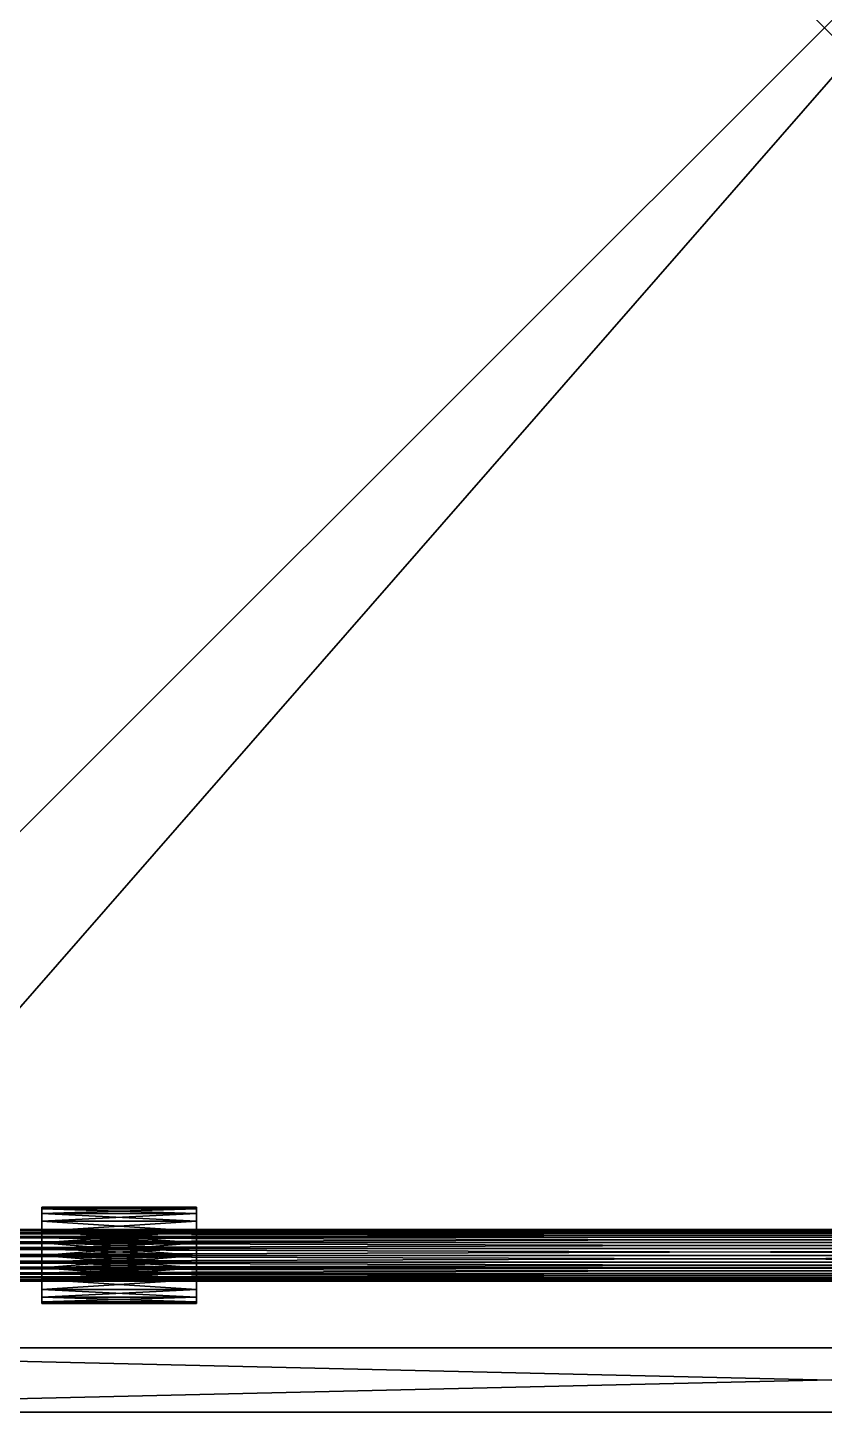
# Model space of a CAD drawing. Extents: x -15 to 425, y -15 to 425.
# Drawn here: x 81.4 to 205, y -10 to 205 of the extents above; entities that cross this region are included whole.
import ezdxf

# ---------------------------------------------------------------- set-up
doc = ezdxf.new("R2010")
doc.units = 0
doc.layers.get('0').update_dxf_attribs({"color": 13, "linetype": 'CONTINUOUS'})
for name, color, linetype in [('BARRES_PRINCIPALES', 36, 'CONTINUOUS'), ('LM8UU', 252, 'CONTINUOUS'), ('PLATEAU_PRINCIPAL', 190, 'CONTINUOUS')]:
    doc.layers.add(name, color=color, linetype=linetype)

# ---------------------------------------------------------------- blocks, each defined once
blk = doc.blocks.new('FOND')
for p, q in [((0, 0), (430, 0)), ((0, 0, 10), (430, 0, 10))]:
    blk.add_line(p, q)
mesh = blk.add_polyface()
corners = [(430, 430), (0, 0), (0, 430), (430, 0)]
mesh.append_faces([[corners[k] for k in face] for face in [(0, 1, 2), (1, 0, 3)]], dxfattribs={"vtx0": -1})
mesh = blk.add_polyface()
corners = [(430, 0, 10), (0, 430, 10), (0, 0, 10), (430, 430, 10)]
mesh.append_faces([[corners[k] for k in face] for face in [(0, 1, 2), (1, 0, 3)]], dxfattribs={"vtx0": -1})
mesh = blk.add_polyface()
corners = [(430, 0, 10), (0, 0), (430, 0), (0, 0, 10)]
mesh.append_faces([[corners[k] for k in face] for face in [(0, 1, 2), (1, 0, 3)]], dxfattribs={"vtx0": -1})
blk = doc.blocks.new('PLATEAU_PRINCIPAL')
at = {"layer": 'PLATEAU_PRINCIPAL'}
for p, q in [((368.33, 0, 10), (32.24, 0, 10)), ((368.33, 0), (32.24, 0))]:
    blk.add_line(p, q, dxfattribs=at)
mesh = blk.add_polyface(dxfattribs=at)
corners = [(0, 32.24, 10), (32.24, 385, 10), (0, 352.76, 10), (32.24, 0, 10), (368.33, 385, 10), (368.33, 0, 10), (400.57, 32.24, 10), (400.57, 352.76, 10)]
mesh.append_faces([[corners[k] for k in face] for face in [(0, 1, 2), (4, 6, 7)]], dxfattribs={"vtx0": -1})
mesh.append_faces([[corners[k] for k in face] for face in [(1, 3, 4)]], dxfattribs={"vtx0": -1, "vtx1": -1})
mesh.append_faces([[corners[k] for k in face] for face in [(1, 0, 3), (4, 3, 5), (4, 5, 6)]], dxfattribs={"vtx0": -1, "vtx2": -1})
mesh = blk.add_polyface(dxfattribs=at)
corners = [(32.24, 385), (0, 32.24), (0, 352.76), (32.24, 0), (368.33, 385), (368.33, 0), (400.57, 352.76), (400.57, 32.24)]
mesh.append_faces([[corners[k] for k in face] for face in [(0, 1, 2), (5, 6, 7)]], dxfattribs={"vtx0": -1})
mesh.append_faces([[corners[k] for k in face] for face in [(1, 0, 3), (3, 4, 5)]], dxfattribs={"vtx0": -1, "vtx1": -1})
mesh.append_faces([[corners[k] for k in face] for face in [(3, 0, 4), (5, 4, 6)]], dxfattribs={"vtx0": -1, "vtx2": -1})
mesh = blk.add_polyface(dxfattribs=at)
corners = [(368.33, 0), (32.24, 0, 10), (32.24, 0), (368.33, 0, 10)]
mesh.append_faces([[corners[k] for k in face] for face in [(0, 1, 2), (1, 0, 3)]], dxfattribs={"vtx0": -1})
blk = doc.blocks.new('GAUCHE')
for p, q in [((430, 380), (0, 380)), ((430, 380, 10), (0, 380, 10)), ((0, 0), (430, 0)), ((0, 0, 10), (430, 0, 10))]:
    blk.add_line(p, q)
mesh = blk.add_polyface()
corners = [(430, 380), (0, 0), (0, 380), (430, 0)]
mesh.append_faces([[corners[k] for k in face] for face in [(0, 1, 2), (1, 0, 3)]], dxfattribs={"vtx0": -1})
mesh = blk.add_polyface()
corners = [(0, 380, 10), (430, 380), (0, 380), (430, 380, 10)]
mesh.append_faces([[corners[k] for k in face] for face in [(0, 1, 2), (1, 0, 3)]], dxfattribs={"vtx0": -1})
mesh = blk.add_polyface()
corners = [(430, 0, 10), (0, 380, 10), (0, 0, 10), (430, 380, 10)]
mesh.append_faces([[corners[k] for k in face] for face in [(0, 1, 2), (1, 0, 3)]], dxfattribs={"vtx0": -1})
mesh = blk.add_polyface()
corners = [(430, 0, 10), (0, 0), (430, 0), (0, 0, 10)]
mesh.append_faces([[corners[k] for k in face] for face in [(0, 1, 2), (1, 0, 3)]], dxfattribs={"vtx0": -1})
blk = doc.blocks.new('BARRE_TRANSVERSALLE')
at = {"layer": 'BARRES_PRINCIPALES'}
for p, q in [((477.1, 8, 4), (149, 8, 4)), ((477.1, 7.86, 2.96), (149, 7.86, 2.96)), ((477.1, 7.86, 5.04), (149, 7.86, 5.04)), ((477.1, 7.46, 2), (149, 7.46, 2)), ((477.1, 7.46, 6), (149, 7.46, 6)), ((477.1, 6.83, 1.17), (149, 6.83, 1.17)), ((477.1, 6.83, 6.83), (149, 6.83, 6.83)), ((477.1, 6, 0.54), (149, 6, 0.54)), ((477.1, 6, 7.46), (149, 6, 7.46)), ((477.1, 5.04, 0.14), (149, 5.04, 0.14)), ((477.1, 5.04, 7.86), (149, 5.04, 7.86)), ((477.1, 4, 8), (149, 4, 8)), ((477.1, 4), (149, 4)), ((477.1, 2.96, 0.14), (149, 2.96, 0.14)), ((477.1, 2.96, 7.86), (149, 2.96, 7.86)), ((477.1, 2, 7.46), (149, 2, 7.46)), ((477.1, 2, 0.54), (149, 2, 0.54)), ((477.1, 1.17, 6.83), (149, 1.17, 6.83)), ((477.1, 1.17, 1.17), (149, 1.17, 1.17)), ((477.1, 0.54, 6), (149, 0.54, 6)), ((477.1, 0.54, 2), (149, 0.54, 2)), ((477.1, 0.14, 2.96), (149, 0.14, 2.96)), ((477.1, 0.14, 5.04), (149, 0.14, 5.04)), ((477.1, 0, 4), (149, 0, 4))]:
    blk.add_line(p, q, dxfattribs=at)
mesh = blk.add_polyface(dxfattribs=at)
corners = [(149, 8, 4), (477.1, 7.86, 2.96), (149, 7.86, 2.96), (477.1, 8, 4)]
mesh.append_faces([[corners[k] for k in face] for face in [(0, 1, 2), (1, 0, 3)]], dxfattribs={"vtx0": -1})
mesh = blk.add_polyface(dxfattribs=at)
corners = [(149, 7.86, 5.04), (477.1, 8, 4), (149, 8, 4), (477.1, 7.86, 5.04)]
mesh.append_faces([[corners[k] for k in face] for face in [(0, 1, 2), (1, 0, 3)]], dxfattribs={"vtx0": -1})
mesh = blk.add_polyface(dxfattribs=at)
corners = [(149, 7.86, 2.96), (477.1, 7.46, 2), (149, 7.46, 2), (477.1, 7.86, 2.96)]
mesh.append_faces([[corners[k] for k in face] for face in [(0, 1, 2), (1, 0, 3)]], dxfattribs={"vtx0": -1})
mesh = blk.add_polyface(dxfattribs=at)
corners = [(149, 7.46, 6), (477.1, 7.86, 5.04), (149, 7.86, 5.04), (477.1, 7.46, 6)]
mesh.append_faces([[corners[k] for k in face] for face in [(0, 1, 2), (1, 0, 3)]], dxfattribs={"vtx0": -1})
mesh = blk.add_polyface(dxfattribs=at)
corners = [(149, 6.83, 6.83), (477.1, 7.46, 6), (149, 7.46, 6), (477.1, 6.83, 6.83)]
mesh.append_faces([[corners[k] for k in face] for face in [(0, 1, 2), (1, 0, 3)]], dxfattribs={"vtx0": -1})
mesh = blk.add_polyface(dxfattribs=at)
corners = [(149, 7.46, 2), (477.1, 6.83, 1.17), (149, 6.83, 1.17), (477.1, 7.46, 2)]
mesh.append_faces([[corners[k] for k in face] for face in [(0, 1, 2), (1, 0, 3)]], dxfattribs={"vtx0": -1})
mesh = blk.add_polyface(dxfattribs=at)
corners = [(477.1, 6, 7.46), (149, 6.83, 6.83), (149, 6, 7.46), (477.1, 6.83, 6.83)]
mesh.append_faces([[corners[k] for k in face] for face in [(0, 1, 2), (1, 0, 3)]], dxfattribs={"vtx0": -1})
mesh = blk.add_polyface(dxfattribs=at)
corners = [(477.1, 6.83, 1.17), (149, 6, 0.54), (149, 6.83, 1.17), (477.1, 6, 0.54)]
mesh.append_faces([[corners[k] for k in face] for face in [(0, 1, 2), (1, 0, 3)]], dxfattribs={"vtx0": -1})
mesh = blk.add_polyface(dxfattribs=at)
corners = [(477.1, 5.04, 7.86), (149, 6, 7.46), (149, 5.04, 7.86), (477.1, 6, 7.46)]
mesh.append_faces([[corners[k] for k in face] for face in [(0, 1, 2), (1, 0, 3)]], dxfattribs={"vtx0": -1})
mesh = blk.add_polyface(dxfattribs=at)
corners = [(477.1, 6, 0.54), (149, 5.04, 0.14), (149, 6, 0.54), (477.1, 5.04, 0.14)]
mesh.append_faces([[corners[k] for k in face] for face in [(0, 1, 2), (1, 0, 3)]], dxfattribs={"vtx0": -1})
mesh = blk.add_polyface(dxfattribs=at)
corners = [(477.1, 4, 8), (149, 5.04, 7.86), (149, 4, 8), (477.1, 5.04, 7.86)]
mesh.append_faces([[corners[k] for k in face] for face in [(0, 1, 2), (1, 0, 3)]], dxfattribs={"vtx0": -1})
mesh = blk.add_polyface(dxfattribs=at)
corners = [(477.1, 5.04, 0.14), (149, 4), (149, 5.04, 0.14), (477.1, 4)]
mesh.append_faces([[corners[k] for k in face] for face in [(0, 1, 2), (1, 0, 3)]], dxfattribs={"vtx0": -1})
mesh = blk.add_polyface(dxfattribs=at)
corners = [(477.1, 2.96, 7.86), (149, 4, 8), (149, 2.96, 7.86), (477.1, 4, 8)]
mesh.append_faces([[corners[k] for k in face] for face in [(0, 1, 2), (1, 0, 3)]], dxfattribs={"vtx0": -1})
mesh = blk.add_polyface(dxfattribs=at)
corners = [(477.1, 4), (149, 2.96, 0.14), (149, 4), (477.1, 2.96, 0.14)]
mesh.append_faces([[corners[k] for k in face] for face in [(0, 1, 2), (1, 0, 3)]], dxfattribs={"vtx0": -1})
mesh = blk.add_polyface(dxfattribs=at)
corners = [(477.1, 2.96, 0.14), (149, 2, 0.54), (149, 2.96, 0.14), (477.1, 2, 0.54)]
mesh.append_faces([[corners[k] for k in face] for face in [(0, 1, 2), (1, 0, 3)]], dxfattribs={"vtx0": -1})
mesh = blk.add_polyface(dxfattribs=at)
corners = [(477.1, 2, 7.46), (149, 2.96, 7.86), (149, 2, 7.46), (477.1, 2.96, 7.86)]
mesh.append_faces([[corners[k] for k in face] for face in [(0, 1, 2), (1, 0, 3)]], dxfattribs={"vtx0": -1})
mesh = blk.add_polyface(dxfattribs=at)
corners = [(477.1, 2, 0.54), (149, 1.17, 1.17), (149, 2, 0.54), (477.1, 1.17, 1.17)]
mesh.append_faces([[corners[k] for k in face] for face in [(0, 1, 2), (1, 0, 3)]], dxfattribs={"vtx0": -1})
mesh = blk.add_polyface(dxfattribs=at)
corners = [(477.1, 1.17, 6.83), (149, 2, 7.46), (149, 1.17, 6.83), (477.1, 2, 7.46)]
mesh.append_faces([[corners[k] for k in face] for face in [(0, 1, 2), (1, 0, 3)]], dxfattribs={"vtx0": -1})
mesh = blk.add_polyface(dxfattribs=at)
corners = [(477.1, 0.54, 2), (149, 1.17, 1.17), (477.1, 1.17, 1.17), (149, 0.54, 2)]
mesh.append_faces([[corners[k] for k in face] for face in [(0, 1, 2), (1, 0, 3)]], dxfattribs={"vtx0": -1})
mesh = blk.add_polyface(dxfattribs=at)
corners = [(477.1, 1.17, 6.83), (149, 0.54, 6), (477.1, 0.54, 6), (149, 1.17, 6.83)]
mesh.append_faces([[corners[k] for k in face] for face in [(0, 1, 2), (1, 0, 3)]], dxfattribs={"vtx0": -1})
mesh = blk.add_polyface(dxfattribs=at)
corners = [(477.1, 0.14, 2.96), (149, 0.54, 2), (477.1, 0.54, 2), (149, 0.14, 2.96)]
mesh.append_faces([[corners[k] for k in face] for face in [(0, 1, 2), (1, 0, 3)]], dxfattribs={"vtx0": -1})
mesh = blk.add_polyface(dxfattribs=at)
corners = [(477.1, 0.54, 6), (149, 0.14, 5.04), (477.1, 0.14, 5.04), (149, 0.54, 6)]
mesh.append_faces([[corners[k] for k in face] for face in [(0, 1, 2), (1, 0, 3)]], dxfattribs={"vtx0": -1})
mesh = blk.add_polyface(dxfattribs=at)
corners = [(477.1, 0.14, 5.04), (149, 0, 4), (477.1, 0, 4), (149, 0.14, 5.04)]
mesh.append_faces([[corners[k] for k in face] for face in [(0, 1, 2), (1, 0, 3)]], dxfattribs={"vtx0": -1})
mesh = blk.add_polyface(dxfattribs=at)
corners = [(477.1, 0, 4), (149, 0.14, 2.96), (477.1, 0.14, 2.96), (149, 0, 4)]
mesh.append_faces([[corners[k] for k in face] for face in [(0, 1, 2), (1, 0, 3)]], dxfattribs={"vtx0": -1})
blk = doc.blocks.new('LM8UU')
at = {"layer": 'LM8UU'}
for p, q in [((3.75, 14), (3.75, 14, 24)), ((5.56, 14.74), (5.56, 14.74, 24)), ((7.5, 15), (7.5, 15, 24)), ((9.44, 14.74), (9.44, 14.74, 24)), ((11.25, 14), (11.25, 14, 24)), ((1, 11.25), (1, 11.25, 24)), ((2.2, 12.8), (2.2, 12.8, 24)), ((5.5, 10.96), (5.5, 10.96, 24)), ((6.46, 11.36), (6.46, 11.36, 24)), ((7.5, 11.5), (7.5, 11.5, 24)), ((8.54, 11.36), (8.54, 11.36, 24)), ((9.5, 10.96), (9.5, 10.96, 24)), ((12.8, 12.8), (12.8, 12.8, 24)), ((14, 11.25), (14, 11.25, 24)), ((0.26, 9.44), (0.26, 9.44, 24)), ((4.04, 9.5), (4.04, 9.5, 24)), ((4.67, 10.33), (4.67, 10.33, 24)), ((10.33, 10.33), (10.33, 10.33, 24)), ((10.96, 9.5), (10.96, 9.5, 24)), ((14.74, 9.44), (14.74, 9.44, 24)), ((0, 7.5), (0, 7.5, 24)), ((3.5, 7.5), (3.5, 7.5, 24)), ((3.64, 8.54), (3.64, 8.54, 24)), ((3.64, 6.46), (3.64, 6.46, 24)), ((11.36, 8.54), (11.36, 8.54, 24)), ((11.36, 6.46), (11.36, 6.46, 24)), ((11.5, 7.5), (11.5, 7.5, 24)), ((15, 7.5), (15, 7.5, 24)), ((0.26, 5.56), (0.26, 5.56, 24)), ((4.04, 5.5), (4.04, 5.5, 24)), ((4.67, 4.67), (4.67, 4.67, 24)), ((10.33, 4.67), (10.33, 4.67, 24)), ((10.96, 5.5), (10.96, 5.5, 24)), ((14.74, 5.56), (14.74, 5.56, 24)), ((1, 3.75), (1, 3.75, 24)), ((2.2, 2.2), (2.2, 2.2, 24)), ((5.5, 4.04), (5.5, 4.04, 24)), ((6.46, 3.64), (6.46, 3.64, 24)), ((7.5, 3.5), (7.5, 3.5, 24)), ((8.54, 3.64), (8.54, 3.64, 24)), ((9.5, 4.04), (9.5, 4.04, 24)), ((12.8, 2.2), (12.8, 2.2, 24)), ((14, 3.75), (14, 3.75, 24)), ((3.75, 1), (3.75, 1, 24)), ((5.56, 0.26), (5.56, 0.26, 24)), ((7.5, 0), (7.5, 0, 24)), ((9.44, 0.26), (9.44, 0.26, 24)), ((11.25, 1), (11.25, 1, 24))]:
    blk.add_line(p, q, dxfattribs=at)
for centre, radius in [((7.5, 7.5), 7.5), ((7.5, 7.5, 24), 7.5), ((7.5, 7.5), 4), ((7.5, 7.5, 24), 4)]:
    blk.add_circle(centre, radius, dxfattribs=at)
mesh = blk.add_polyface(dxfattribs=at)
corners = [(3.75, 14), (3.5, 7.5), (2.2, 12.8), (3.64, 8.54), (4.04, 9.5), (5.56, 14.74), (4.67, 10.33), (5.5, 10.96), (6.46, 11.36), (7.5, 15), (7.5, 11.5), (9.44, 14.74), (8.54, 11.36), (9.5, 10.96), (11.25, 14), (10.33, 10.33), (10.96, 9.5), (11.36, 8.54), (12.8, 12.8), (11.5, 7.5), (12.8, 2.2), (14, 3.75), (14, 11.25), (14.74, 5.56), (14.74, 9.44), (15, 7.5), (0.26, 9.44), (0.26, 5.56), (0, 7.5), (1, 11.25), (1, 3.75), (2.2, 2.2), (3.75, 1), (3.64, 6.46), (4.04, 5.5), (5.56, 0.26), (4.67, 4.67), (5.5, 4.04), (6.46, 3.64), (7.5, 0), (7.5, 3.5), (9.44, 0.26), (8.54, 3.64), (9.5, 4.04), (11.25, 1), (10.33, 4.67), (10.96, 5.5), (11.36, 6.46)]
mesh.append_faces([[corners[k] for k in face] for face in [(23, 24, 25), (26, 27, 28)]], dxfattribs={"vtx0": -1})
mesh.append_faces([[corners[k] for k in face] for face in [(0, 1, 2), (1, 0, 3), (3, 0, 4), (4, 5, 6), (6, 5, 7), (7, 5, 8), (8, 9, 10), (10, 11, 12), (12, 11, 13), (13, 14, 15), (15, 14, 16), (16, 14, 17), (17, 18, 19), (20, 18, 21), (21, 22, 23), (27, 29, 30), (30, 29, 31), (31, 2, 32), (32, 34, 35), (35, 38, 39), (39, 40, 41), (41, 43, 44), (44, 47, 20)]], dxfattribs={"vtx0": -1, "vtx1": -1})
mesh.append_faces([[corners[k] for k in face] for face in [(19, 18, 20), (32, 2, 1)]], dxfattribs={"vtx0": -1, "vtx1": -1, "vtx2": -1})
mesh.append_faces([[corners[k] for k in face] for face in [(4, 0, 5), (8, 5, 9), (10, 9, 11), (13, 11, 14), (17, 14, 18), (21, 18, 22), (23, 22, 24), (27, 26, 29), (31, 29, 2), (32, 1, 33), (32, 33, 34), (35, 34, 36), (35, 36, 37), (35, 37, 38), (39, 38, 40), (41, 40, 42), (41, 42, 43), (44, 43, 45), (44, 45, 46), (44, 46, 47), (20, 47, 19)]], dxfattribs={"vtx0": -1, "vtx2": -1})
mesh = blk.add_polyface(dxfattribs=at)
corners = [(0.26, 5.56, 24), (0.26, 9.44, 24), (0, 7.5, 24), (1, 3.75, 24), (1, 11.25, 24), (2.2, 2.2, 24), (2.2, 12.8, 24), (3.75, 1, 24), (3.5, 7.5, 24), (3.64, 6.46, 24), (4.04, 5.5, 24), (5.56, 0.26, 24), (4.67, 4.67, 24), (5.5, 4.04, 24), (6.46, 3.64, 24), (7.5, 0, 24), (7.5, 3.5, 24), (9.44, 0.26, 24), (8.54, 3.64, 24), (9.5, 4.04, 24), (11.25, 1, 24), (10.33, 4.67, 24), (10.96, 5.5, 24), (11.36, 6.46, 24), (12.8, 2.2, 24), (11.5, 7.5, 24), (3.75, 14, 24), (3.64, 8.54, 24), (4.04, 9.5, 24), (5.56, 14.74, 24), (4.67, 10.33, 24), (5.5, 10.96, 24), (6.46, 11.36, 24), (7.5, 15, 24), (7.5, 11.5, 24), (8.54, 11.36, 24), (9.44, 14.74, 24), (9.5, 10.96, 24), (11.25, 14, 24), (10.33, 10.33, 24), (10.96, 9.5, 24), (11.36, 8.54, 24), (12.8, 12.8, 24), (14, 3.75, 24), (14, 11.25, 24), (14.74, 5.56, 24), (14.74, 9.44, 24), (15, 7.5, 24)]
mesh.append_faces([[corners[k] for k in face] for face in [(0, 1, 2), (46, 45, 47)]], dxfattribs={"vtx0": -1})
mesh.append_faces([[corners[k] for k in face] for face in [(1, 3, 4), (4, 5, 6), (8, 7, 9), (9, 7, 10), (10, 11, 12), (12, 11, 13), (13, 11, 14), (14, 15, 16), (16, 17, 18), (18, 17, 19), (19, 20, 21), (21, 20, 22), (22, 20, 23), (23, 24, 25), (26, 28, 29), (29, 32, 33), (33, 35, 36), (36, 37, 38), (38, 41, 42), (42, 43, 44), (44, 45, 46)]], dxfattribs={"vtx0": -1, "vtx1": -1})
mesh.append_faces([[corners[k] for k in face] for face in [(6, 7, 8), (42, 25, 24)]], dxfattribs={"vtx0": -1, "vtx1": -1, "vtx2": -1})
mesh.append_faces([[corners[k] for k in face] for face in [(1, 0, 3), (4, 3, 5), (6, 5, 7), (10, 7, 11), (14, 11, 15), (16, 15, 17), (19, 17, 20), (23, 20, 24), (8, 26, 6), (26, 8, 27), (26, 27, 28), (29, 28, 30), (29, 30, 31), (29, 31, 32), (33, 32, 34), (33, 34, 35), (36, 35, 37), (38, 37, 39), (38, 39, 40), (38, 40, 41), (42, 41, 25), (42, 24, 43), (44, 43, 45)]], dxfattribs={"vtx0": -1, "vtx2": -1})
mesh = blk.add_polyface(dxfattribs=at)
corners = [(2.2, 12.8, 24), (3.75, 14), (2.2, 12.8), (3.75, 14, 24)]
mesh.append_faces([[corners[k] for k in face] for face in [(0, 1, 2), (1, 0, 3)]], dxfattribs={"vtx0": -1})
mesh = blk.add_polyface(dxfattribs=at)
corners = [(3.75, 14, 24), (5.56, 14.74), (3.75, 14), (5.56, 14.74, 24)]
mesh.append_faces([[corners[k] for k in face] for face in [(0, 1, 2), (1, 0, 3)]], dxfattribs={"vtx0": -1})
mesh = blk.add_polyface(dxfattribs=at)
corners = [(5.56, 14.74, 24), (7.5, 15), (5.56, 14.74), (7.5, 15, 24)]
mesh.append_faces([[corners[k] for k in face] for face in [(0, 1, 2), (1, 0, 3)]], dxfattribs={"vtx0": -1})
mesh = blk.add_polyface(dxfattribs=at)
corners = [(7.5, 15, 24), (9.44, 14.74), (7.5, 15), (9.44, 14.74, 24)]
mesh.append_faces([[corners[k] for k in face] for face in [(0, 1, 2), (1, 0, 3)]], dxfattribs={"vtx0": -1})
mesh = blk.add_polyface(dxfattribs=at)
corners = [(9.44, 14.74, 24), (11.25, 14), (9.44, 14.74), (11.25, 14, 24)]
mesh.append_faces([[corners[k] for k in face] for face in [(0, 1, 2), (1, 0, 3)]], dxfattribs={"vtx0": -1})
mesh = blk.add_polyface(dxfattribs=at)
corners = [(11.25, 14, 24), (12.8, 12.8), (11.25, 14), (12.8, 12.8, 24)]
mesh.append_faces([[corners[k] for k in face] for face in [(0, 1, 2), (1, 0, 3)]], dxfattribs={"vtx0": -1})
mesh = blk.add_polyface(dxfattribs=at)
corners = [(1, 11.25, 24), (0.26, 9.44), (0.26, 9.44, 24), (1, 11.25)]
mesh.append_faces([[corners[k] for k in face] for face in [(0, 1, 2), (1, 0, 3)]], dxfattribs={"vtx0": -1})
mesh = blk.add_polyface(dxfattribs=at)
corners = [(2.2, 12.8, 24), (1, 11.25), (1, 11.25, 24), (2.2, 12.8)]
mesh.append_faces([[corners[k] for k in face] for face in [(0, 1, 2), (1, 0, 3)]], dxfattribs={"vtx0": -1})
mesh = blk.add_polyface(dxfattribs=at)
corners = [(5.5, 10.96, 24), (4.67, 10.33), (5.5, 10.96), (4.67, 10.33, 24)]
mesh.append_faces([[corners[k] for k in face] for face in [(0, 1, 2), (1, 0, 3)]], dxfattribs={"vtx0": -1})
mesh = blk.add_polyface(dxfattribs=at)
corners = [(6.46, 11.36, 24), (5.5, 10.96), (6.46, 11.36), (5.5, 10.96, 24)]
mesh.append_faces([[corners[k] for k in face] for face in [(0, 1, 2), (1, 0, 3)]], dxfattribs={"vtx0": -1})
mesh = blk.add_polyface(dxfattribs=at)
corners = [(7.5, 11.5, 24), (6.46, 11.36), (7.5, 11.5), (6.46, 11.36, 24)]
mesh.append_faces([[corners[k] for k in face] for face in [(0, 1, 2), (1, 0, 3)]], dxfattribs={"vtx0": -1})
mesh = blk.add_polyface(dxfattribs=at)
corners = [(8.54, 11.36, 24), (7.5, 11.5), (8.54, 11.36), (7.5, 11.5, 24)]
mesh.append_faces([[corners[k] for k in face] for face in [(0, 1, 2), (1, 0, 3)]], dxfattribs={"vtx0": -1})
mesh = blk.add_polyface(dxfattribs=at)
corners = [(9.5, 10.96, 24), (8.54, 11.36), (9.5, 10.96), (8.54, 11.36, 24)]
mesh.append_faces([[corners[k] for k in face] for face in [(0, 1, 2), (1, 0, 3)]], dxfattribs={"vtx0": -1})
mesh = blk.add_polyface(dxfattribs=at)
corners = [(10.33, 10.33, 24), (9.5, 10.96), (10.33, 10.33), (9.5, 10.96, 24)]
mesh.append_faces([[corners[k] for k in face] for face in [(0, 1, 2), (1, 0, 3)]], dxfattribs={"vtx0": -1})
mesh = blk.add_polyface(dxfattribs=at)
corners = [(12.8, 12.8), (14, 11.25, 24), (14, 11.25), (12.8, 12.8, 24)]
mesh.append_faces([[corners[k] for k in face] for face in [(0, 1, 2), (1, 0, 3)]], dxfattribs={"vtx0": -1})
mesh = blk.add_polyface(dxfattribs=at)
corners = [(14, 11.25), (14.74, 9.44, 24), (14.74, 9.44), (14, 11.25, 24)]
mesh.append_faces([[corners[k] for k in face] for face in [(0, 1, 2), (1, 0, 3)]], dxfattribs={"vtx0": -1})
mesh = blk.add_polyface(dxfattribs=at)
corners = [(0.26, 9.44, 24), (0, 7.5), (0, 7.5, 24), (0.26, 9.44)]
mesh.append_faces([[corners[k] for k in face] for face in [(0, 1, 2), (1, 0, 3)]], dxfattribs={"vtx0": -1})
mesh = blk.add_polyface(dxfattribs=at)
corners = [(4.04, 9.5), (3.64, 8.54, 24), (3.64, 8.54), (4.04, 9.5, 24)]
mesh.append_faces([[corners[k] for k in face] for face in [(0, 1, 2), (1, 0, 3)]], dxfattribs={"vtx0": -1})
mesh = blk.add_polyface(dxfattribs=at)
corners = [(4.67, 10.33), (4.04, 9.5, 24), (4.04, 9.5), (4.67, 10.33, 24)]
mesh.append_faces([[corners[k] for k in face] for face in [(0, 1, 2), (1, 0, 3)]], dxfattribs={"vtx0": -1})
mesh = blk.add_polyface(dxfattribs=at)
corners = [(10.33, 10.33, 24), (10.96, 9.5), (10.96, 9.5, 24), (10.33, 10.33)]
mesh.append_faces([[corners[k] for k in face] for face in [(0, 1, 2), (1, 0, 3)]], dxfattribs={"vtx0": -1})
mesh = blk.add_polyface(dxfattribs=at)
corners = [(10.96, 9.5, 24), (11.36, 8.54), (11.36, 8.54, 24), (10.96, 9.5)]
mesh.append_faces([[corners[k] for k in face] for face in [(0, 1, 2), (1, 0, 3)]], dxfattribs={"vtx0": -1})
mesh = blk.add_polyface(dxfattribs=at)
corners = [(14.74, 9.44), (15, 7.5, 24), (15, 7.5), (14.74, 9.44, 24)]
mesh.append_faces([[corners[k] for k in face] for face in [(0, 1, 2), (1, 0, 3)]], dxfattribs={"vtx0": -1})
mesh = blk.add_polyface(dxfattribs=at)
corners = [(0, 7.5, 24), (0.26, 5.56), (0.26, 5.56, 24), (0, 7.5)]
mesh.append_faces([[corners[k] for k in face] for face in [(0, 1, 2), (1, 0, 3)]], dxfattribs={"vtx0": -1})
mesh = blk.add_polyface(dxfattribs=at)
corners = [(3.64, 8.54), (3.5, 7.5, 24), (3.5, 7.5), (3.64, 8.54, 24)]
mesh.append_faces([[corners[k] for k in face] for face in [(0, 1, 2), (1, 0, 3)]], dxfattribs={"vtx0": -1})
mesh = blk.add_polyface(dxfattribs=at)
corners = [(3.5, 7.5), (3.64, 6.46, 24), (3.64, 6.46), (3.5, 7.5, 24)]
mesh.append_faces([[corners[k] for k in face] for face in [(0, 1, 2), (1, 0, 3)]], dxfattribs={"vtx0": -1})
mesh = blk.add_polyface(dxfattribs=at)
corners = [(3.64, 6.46), (4.04, 5.5, 24), (4.04, 5.5), (3.64, 6.46, 24)]
mesh.append_faces([[corners[k] for k in face] for face in [(0, 1, 2), (1, 0, 3)]], dxfattribs={"vtx0": -1})
mesh = blk.add_polyface(dxfattribs=at)
corners = [(11.36, 6.46, 24), (10.96, 5.5), (10.96, 5.5, 24), (11.36, 6.46)]
mesh.append_faces([[corners[k] for k in face] for face in [(0, 1, 2), (1, 0, 3)]], dxfattribs={"vtx0": -1})
mesh = blk.add_polyface(dxfattribs=at)
corners = [(11.36, 8.54, 24), (11.5, 7.5), (11.5, 7.5, 24), (11.36, 8.54)]
mesh.append_faces([[corners[k] for k in face] for face in [(0, 1, 2), (1, 0, 3)]], dxfattribs={"vtx0": -1})
mesh = blk.add_polyface(dxfattribs=at)
corners = [(11.5, 7.5, 24), (11.36, 6.46), (11.36, 6.46, 24), (11.5, 7.5)]
mesh.append_faces([[corners[k] for k in face] for face in [(0, 1, 2), (1, 0, 3)]], dxfattribs={"vtx0": -1})
mesh = blk.add_polyface(dxfattribs=at)
corners = [(15, 7.5), (14.74, 5.56, 24), (14.74, 5.56), (15, 7.5, 24)]
mesh.append_faces([[corners[k] for k in face] for face in [(0, 1, 2), (1, 0, 3)]], dxfattribs={"vtx0": -1})
mesh = blk.add_polyface(dxfattribs=at)
corners = [(0.26, 5.56, 24), (1, 3.75), (1, 3.75, 24), (0.26, 5.56)]
mesh.append_faces([[corners[k] for k in face] for face in [(0, 1, 2), (1, 0, 3)]], dxfattribs={"vtx0": -1})
mesh = blk.add_polyface(dxfattribs=at)
corners = [(4.04, 5.5), (4.67, 4.67, 24), (4.67, 4.67), (4.04, 5.5, 24)]
mesh.append_faces([[corners[k] for k in face] for face in [(0, 1, 2), (1, 0, 3)]], dxfattribs={"vtx0": -1})
mesh = blk.add_polyface(dxfattribs=at)
corners = [(4.67, 4.67, 24), (5.5, 4.04), (4.67, 4.67), (5.5, 4.04, 24)]
mesh.append_faces([[corners[k] for k in face] for face in [(0, 1, 2), (1, 0, 3)]], dxfattribs={"vtx0": -1})
mesh = blk.add_polyface(dxfattribs=at)
corners = [(9.5, 4.04, 24), (10.33, 4.67), (9.5, 4.04), (10.33, 4.67, 24)]
mesh.append_faces([[corners[k] for k in face] for face in [(0, 1, 2), (1, 0, 3)]], dxfattribs={"vtx0": -1})
mesh = blk.add_polyface(dxfattribs=at)
corners = [(10.96, 5.5, 24), (10.33, 4.67), (10.33, 4.67, 24), (10.96, 5.5)]
mesh.append_faces([[corners[k] for k in face] for face in [(0, 1, 2), (1, 0, 3)]], dxfattribs={"vtx0": -1})
mesh = blk.add_polyface(dxfattribs=at)
corners = [(14.74, 5.56), (14, 3.75, 24), (14, 3.75), (14.74, 5.56, 24)]
mesh.append_faces([[corners[k] for k in face] for face in [(0, 1, 2), (1, 0, 3)]], dxfattribs={"vtx0": -1})
mesh = blk.add_polyface(dxfattribs=at)
corners = [(1, 3.75, 24), (2.2, 2.2), (2.2, 2.2, 24), (1, 3.75)]
mesh.append_faces([[corners[k] for k in face] for face in [(0, 1, 2), (1, 0, 3)]], dxfattribs={"vtx0": -1})
mesh = blk.add_polyface(dxfattribs=at)
corners = [(3.75, 1, 24), (2.2, 2.2), (3.75, 1), (2.2, 2.2, 24)]
mesh.append_faces([[corners[k] for k in face] for face in [(0, 1, 2), (1, 0, 3)]], dxfattribs={"vtx0": -1})
mesh = blk.add_polyface(dxfattribs=at)
corners = [(5.5, 4.04, 24), (6.46, 3.64), (5.5, 4.04), (6.46, 3.64, 24)]
mesh.append_faces([[corners[k] for k in face] for face in [(0, 1, 2), (1, 0, 3)]], dxfattribs={"vtx0": -1})
mesh = blk.add_polyface(dxfattribs=at)
corners = [(6.46, 3.64, 24), (7.5, 3.5), (6.46, 3.64), (7.5, 3.5, 24)]
mesh.append_faces([[corners[k] for k in face] for face in [(0, 1, 2), (1, 0, 3)]], dxfattribs={"vtx0": -1})
mesh = blk.add_polyface(dxfattribs=at)
corners = [(7.5, 3.5, 24), (8.54, 3.64), (7.5, 3.5), (8.54, 3.64, 24)]
mesh.append_faces([[corners[k] for k in face] for face in [(0, 1, 2), (1, 0, 3)]], dxfattribs={"vtx0": -1})
mesh = blk.add_polyface(dxfattribs=at)
corners = [(8.54, 3.64, 24), (9.5, 4.04), (8.54, 3.64), (9.5, 4.04, 24)]
mesh.append_faces([[corners[k] for k in face] for face in [(0, 1, 2), (1, 0, 3)]], dxfattribs={"vtx0": -1})
mesh = blk.add_polyface(dxfattribs=at)
corners = [(12.8, 2.2, 24), (11.25, 1), (12.8, 2.2), (11.25, 1, 24)]
mesh.append_faces([[corners[k] for k in face] for face in [(0, 1, 2), (1, 0, 3)]], dxfattribs={"vtx0": -1})
mesh = blk.add_polyface(dxfattribs=at)
corners = [(14, 3.75), (12.8, 2.2, 24), (12.8, 2.2), (14, 3.75, 24)]
mesh.append_faces([[corners[k] for k in face] for face in [(0, 1, 2), (1, 0, 3)]], dxfattribs={"vtx0": -1})
mesh = blk.add_polyface(dxfattribs=at)
corners = [(5.56, 0.26, 24), (3.75, 1), (5.56, 0.26), (3.75, 1, 24)]
mesh.append_faces([[corners[k] for k in face] for face in [(0, 1, 2), (1, 0, 3)]], dxfattribs={"vtx0": -1})
mesh = blk.add_polyface(dxfattribs=at)
corners = [(7.5, 0, 24), (5.56, 0.26), (7.5, 0), (5.56, 0.26, 24)]
mesh.append_faces([[corners[k] for k in face] for face in [(0, 1, 2), (1, 0, 3)]], dxfattribs={"vtx0": -1})
mesh = blk.add_polyface(dxfattribs=at)
corners = [(9.44, 0.26, 24), (7.5, 0), (9.44, 0.26), (7.5, 0, 24)]
mesh.append_faces([[corners[k] for k in face] for face in [(0, 1, 2), (1, 0, 3)]], dxfattribs={"vtx0": -1})
mesh = blk.add_polyface(dxfattribs=at)
corners = [(11.25, 1, 24), (9.44, 0.26), (11.25, 1), (9.44, 0.26, 24)]
mesh.append_faces([[corners[k] for k in face] for face in [(0, 1, 2), (1, 0, 3)]], dxfattribs={"vtx0": -1})

msp = doc.modelspace()

# ---------------------------------------------------------------- block references
at = {"color": 33}
msp.add_blockref('FOND', (-10, -10), dxfattribs=at)
at = {"color": 33, "extrusion": (0, -1, 2.22045e-16)}
msp.add_blockref('GAUCHE', (-10, 10), dxfattribs=at)
at = {"layer": 'BARRES_PRINCIPALES'}
msp.add_blockref('BARRE_TRANSVERSALLE', (-124.24, 10.37, 377.5), dxfattribs=at)
at = {"layer": 'LM8UU', "color": 190, "extrusion": (1, 0, -7.03444e-13), "rotation": 270}
msp.add_blockref('LM8UU', (6.87, 389, 83.61), dxfattribs=at)
at = {"layer": 'PLATEAU_PRINCIPAL'}
msp.add_blockref('PLATEAU_PRINCIPAL', (12.67, 12.5, 44), dxfattribs=at)

doc.saveas('drawing.dxf')
